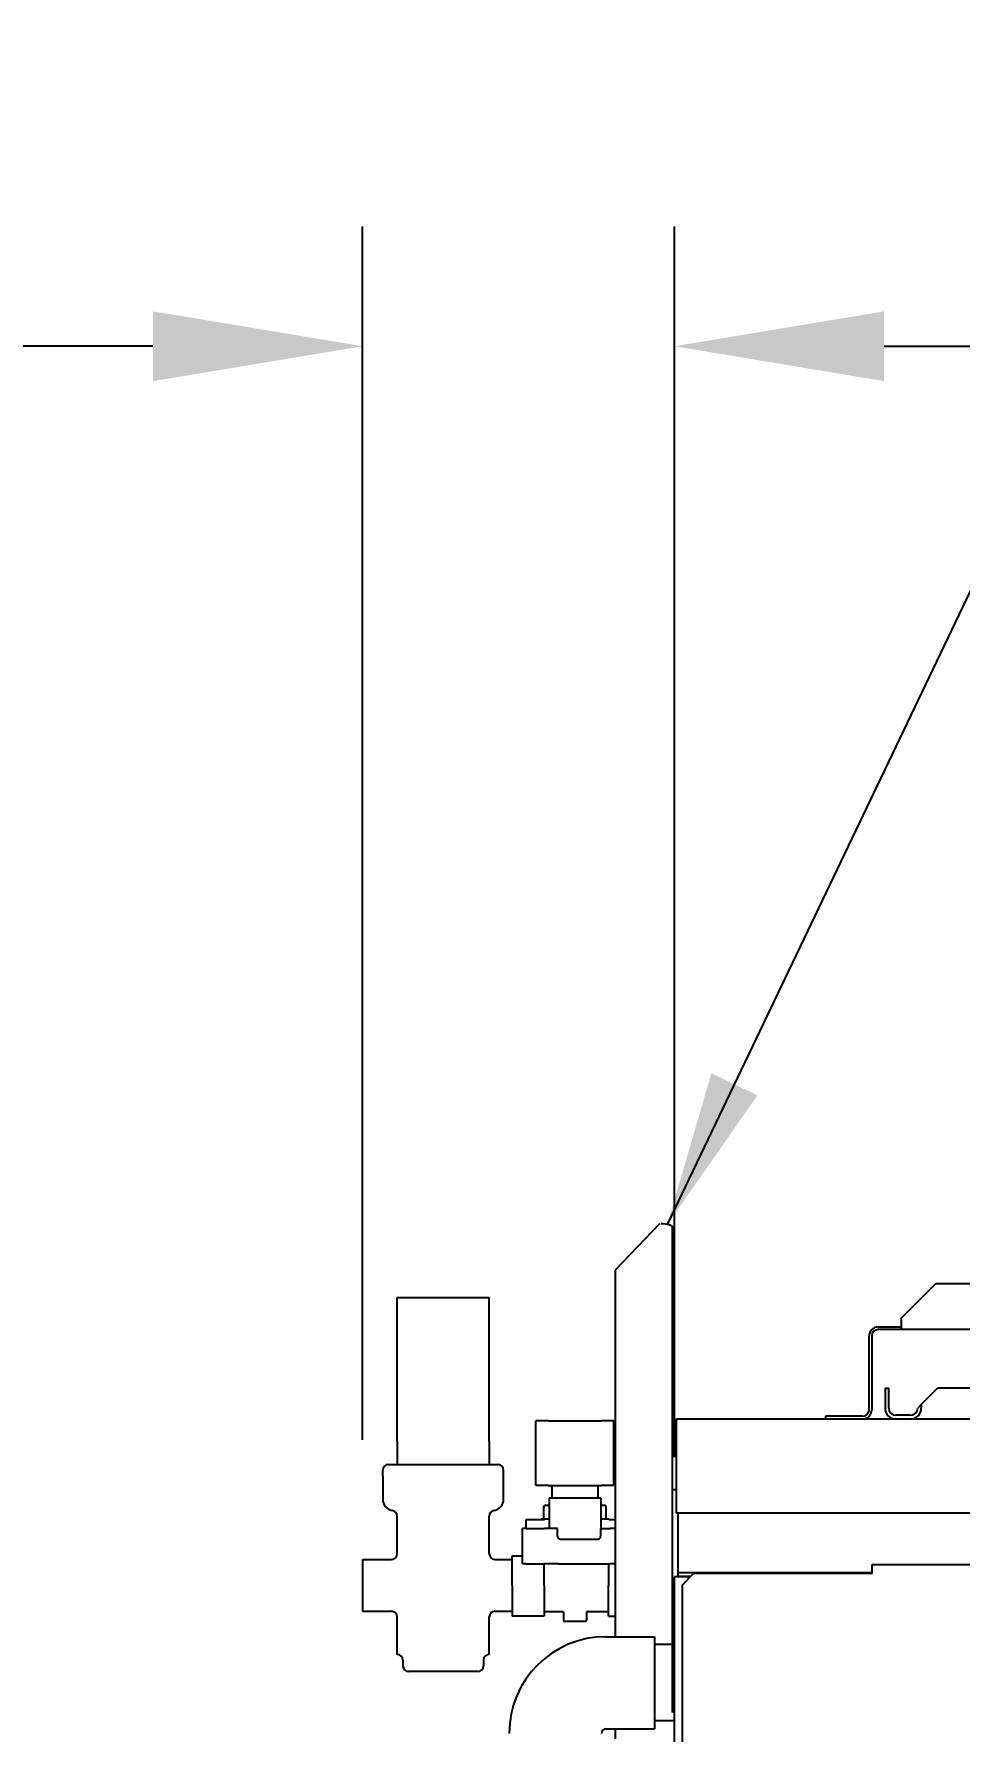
# Model space of a CAD drawing. Header units: millimetres. Extents: x 16200 to 32328, y 19251 to 29476.
# Drawn here: x 16511.49 to 16531.57, y 19589.76 to 19626.63 of the extents above; entities that cross this region are included whole.
import ezdxf

# ---------------------------------------------------------------- set-up
doc = ezdxf.new("R2010")
doc.units = ezdxf.units.MM
doc.header["$LTSCALE"] = 5
for name, color, linetype in [('RECIRCULATION-CONTROL', 3, 'Continuous'), ('UNIT', 6, 'Continuous'), ('WS-NO-CONTROL', 3, 'Continuous')]:
    doc.layers.add(name, color=color, linetype=linetype)
doc.styles.add('SUBMITTAL', font='romans.shx', dxfattribs={"width": 0.75})
doc.dimstyles.new('SUBMITTAL', dxfattribs={"dimtxt": 0.09375, "dimasz": 0.09375, "dimexe": 0.03125, "dimexo": 0.0625, "dimgap": 0.0625, "dimtad": 0, "dimdec": 4, "dimzin": 4, "dimdsep": 46, "dimlunit": 4, "dimtxsty": 'SUBMITTAL', "dimcen": 0.09375, "dimclre": 6, "dimadec": 0, "dimazin": 0, "dimtfac": 1, "dimtdec": 0, "dimtofl": 0, "dimtmove": 0, "dimatfit": 3, "dimfxl": 0, "dimfrac": 2, "dimtolj": 1, "dimtzin": 4, "dimarcsym": 0})

# ---------------------------------------------------------------- blocks, each defined once
blk = doc.blocks.new('*D114')
at = {"layer": 'WS-NO-CONTROL', "color": 6, "lineweight": -2}
for p, q in [((16518.623, 19596.089), (16518.623, 19622.446)), ((16525.393, 19595.712), (16525.393, 19622.446))]:
    blk.add_line(p, q, dxfattribs=at)
at = {"layer": 'WS-NO-CONTROL', "color": 3, "lineweight": -2}
for p, q in [((16514.073, 19619.846), (16509.523, 19619.846)), ((16529.943, 19619.846), (16534.493, 19619.846))]:
    blk.add_line(p, q, dxfattribs=at)
at = {"layer": 'WS-NO-CONTROL', "color": 3}
for points in [[(16514.073, 19620.604), (16514.073, 19619.088), (16518.623, 19619.846)], [(16529.943, 19620.604), (16529.943, 19619.088), (16525.393, 19619.846)]]:
    blk.add_solid(points, dxfattribs=at)
at = {"layer": 'WS-NO-CONTROL', "color": 3, "insert": (16498.473, 19619.846), "char_height": 4.55, "attachment_point": 5, "style": 'SUBMITTAL'}
blk.add_mtext('\\A1;6 3/4"', dxfattribs=at)

msp = doc.modelspace()

# ---------------------------------------------------------------- linework, layer by layer
at = {"layer": 'RECIRCULATION-CONTROL'}
for p, q in [((16525.3927, 19591.6414), (16524.9627, 19591.6414)), ((16525.3927, 19589.9814), (16524.9627, 19589.9814))]:
    msp.add_line(p, q, dxfattribs=at)
for radius in [2.1, 0.1]:
    msp.add_arc((16523.9065, 19589.7114), radius, 90, 180, dxfattribs=at)
at = {"layer": 'UNIT'}
for p, q in [((16525.0651, 19600.782), (16524.1033, 19599.7711)), ((16525.3533, 19590.1668), (16525.3533, 19600.6915)), ((16524.1033, 19599.7711), (16524.1033, 19589.59)), ((16530.3164, 19598.734), (16531.0664, 19599.484)), ((16531.0664, 19599.484), (16533.288, 19599.484)), ((16529.8164, 19598.542), (16530.3164, 19598.542)), ((16533, 19598.484), (16529.8164, 19598.484)), ((16530.3164, 19598.734), (16530.3164, 19598.484)), ((16529.6174, 19596.741), (16529.6174, 19598.343)), ((16529.6754, 19598.343), (16529.6754, 19596.741)), ((16529.9649, 19597.2113), (16530.0436, 19597.2113)), ((16529.9649, 19597.2113), (16529.9649, 19596.7782)), ((16530.0436, 19596.7782), (16530.0436, 19597.2113)), ((16530.7523, 19596.857), (16531.1066, 19597.2113)), ((16567.0121, 19597.2113), (16531.1066, 19597.2113)), ((16525.4344, 19596.542), (16619.9344, 19596.542)), ((16525.4344, 19594.4924), (16525.4344, 19596.542)), ((16529.4764, 19596.6), (16528.6754, 19596.6)), ((16528.6754, 19596.6), (16528.6754, 19596.542)), ((16530.5161, 19596.6207), (16530.2011, 19596.6207)), ((16530.7523, 19596.857), (16530.6735, 19596.7782)), ((16530.7523, 19596.857), (16530.7523, 19596.7782)), ((16525.4344, 19595.0009), (16525.3533, 19595.0009)), ((16619.9344, 19594.4924), (16525.4344, 19594.4924)), ((16525.4656, 19594.4924), (16525.4656, 19593.1244)), ((16529.6844, 19593.3829), (16615.6844, 19593.3829)), ((16529.6844, 19593.1839), (16529.6844, 19593.3829)), ((16525.3927, 19593.0239), (16525.3533, 19593.0239)), ((16525.3927, 19512.7577), (16525.3927, 19593.1124)), ((16525.7378, 19593.1124), (16525.3927, 19593.1124)), ((16529.6844, 19593.1954), (16525.4656, 19593.1954)), ((16525.4656, 19593.1244), (16525.7499, 19593.1244)), ((16525.4969, 19593.1124), (16525.4969, 19593.1244)), ((16525.5594, 19592.9339), (16525.8094, 19593.1839)), ((16525.5594, 19592.9339), (16525.5594, 19584.4836)), ((16529.6844, 19593.1839), (16525.8094, 19593.1839)), ((16529.4656, 19593.1954), (16529.4656, 19593.1839))]:
    msp.add_line(p, q, dxfattribs=at)
for centre, radius, start, end in [((16529.8164, 19598.343), 0.199, 90, 180), ((16529.8164, 19598.343), 0.141, 90, 180), ((16529.4764, 19596.741), 0.141, 270, 0), ((16529.4764, 19596.741), 0.199, 270, 0), ((16530.2011, 19596.7782), 0.2362, 180, 270), ((16530.2011, 19596.7782), 0.1575, 180, 270), ((16530.5161, 19596.7782), 0.1575, 270, 0), ((16530.5161, 19596.7782), 0.2362, 270, 0)]:
    msp.add_arc(centre, radius, start, end, dxfattribs=at)
msp.add_ellipse((16525.0943, 19600.6915), major_axis=(0.259, 0), ratio=0.3493898, start_param=0, end_param=1.5707963, dxfattribs=at)
at = {"layer": 'WS-NO-CONTROL'}
for p, q in [((16519.3727, 19596.052), (16519.3727, 19599.177)), ((16519.3727, 19599.177), (16521.3727, 19599.177)), ((16521.3727, 19596.052), (16521.3727, 19599.177)), ((16522.387, 19595.099), (16522.387, 19596.503)), ((16522.6592, 19596.503), (16522.387, 19596.503)), ((16522.6592, 19596.503), (16523.8062, 19596.503)), ((16524.077, 19596.503), (16523.8062, 19596.503)), ((16524.077, 19595.099), (16524.077, 19596.503)), ((16519.3727, 19596.052), (16519.3727, 19595.552)), ((16521.3727, 19596.052), (16521.3727, 19595.552)), ((16519.1852, 19595.552), (16521.5602, 19595.552)), ((16519.0602, 19595.302), (16519.0602, 19595.427)), ((16519.0602, 19595.302), (16519.0602, 19594.802)), ((16521.6852, 19595.302), (16521.6852, 19595.427)), ((16521.6852, 19594.802), (16521.6852, 19595.302)), ((16522.6592, 19595.099), (16522.387, 19595.099)), ((16522.6592, 19595.099), (16523.8062, 19595.099)), ((16524.077, 19595.099), (16523.8062, 19595.099)), ((16522.6702, 19594.823), (16522.6702, 19594.159)), ((16523.7952, 19594.823), (16522.6702, 19594.823)), ((16522.7327, 19595.0543), (16522.7327, 19594.8503)), ((16522.7327, 19594.8503), (16522.7327, 19594.823)), ((16523.7327, 19595.0543), (16523.7327, 19594.8503)), ((16523.7327, 19594.823), (16523.7327, 19594.8503)), ((16523.7952, 19594.823), (16523.7952, 19594.159)), ((16519.3727, 19593.6145), (16519.3727, 19594.4322)), ((16521.3727, 19593.6145), (16521.3727, 19594.4322)), ((16522.1711, 19594.159), (16522.1711, 19594.359)), ((16522.1711, 19594.359), (16522.3711, 19594.359)), ((16522.3711, 19594.359), (16522.5711, 19594.359)), ((16522.6702, 19594.362), (16522.5127, 19594.362)), ((16522.5577, 19594.362), (16522.5577, 19594.632)), ((16522.6702, 19594.662), (16522.5877, 19594.662)), ((16523.8777, 19594.662), (16523.7952, 19594.662)), ((16523.9527, 19594.362), (16523.7952, 19594.362)), ((16523.9077, 19594.362), (16523.9077, 19594.632)), ((16523.9658, 19594.359), (16524.0943, 19594.359)), ((16524.0943, 19594.359), (16524.1033, 19594.359)), ((16522.0911, 19593.713), (16522.0911, 19594.159)), ((16522.1731, 19594.159), (16522.0911, 19594.159)), ((16522.1731, 19594.159), (16522.5702, 19594.159)), ((16522.8554, 19594.159), (16522.5702, 19594.159)), ((16522.8554, 19593.993), (16522.8554, 19594.159)), ((16523.7915, 19593.993), (16523.7915, 19594.159)), ((16523.7915, 19594.159), (16523.9995, 19594.159)), ((16524.1033, 19594.159), (16523.9995, 19594.159)), ((16522.0911, 19593.395), (16522.0911, 19593.709)), ((16522.9116, 19593.933), (16523.7317, 19593.933)), ((16518.6227, 19593.4895), (16519.2477, 19593.4895)), ((16518.6227, 19593.4895), (16518.6227, 19592.3645)), ((16521.4977, 19593.4895), (16521.8727, 19593.4895)), ((16521.8727, 19592.927), (16521.8727, 19593.567)), ((16521.8727, 19593.567), (16522.0911, 19593.567)), ((16522.1731, 19593.395), (16522.0911, 19593.395)), ((16522.1731, 19593.395), (16522.5702, 19593.395)), ((16522.5627, 19592.927), (16522.5627, 19593.395)), ((16522.8712, 19593.395), (16522.5702, 19593.395)), ((16522.8712, 19593.395), (16523.3921, 19593.395)), ((16523.3921, 19593.395), (16523.4735, 19593.395)), ((16523.4735, 19593.395), (16523.5315, 19593.395)), ((16523.5315, 19593.395), (16523.6644, 19593.395)), ((16523.6644, 19593.395), (16523.9995, 19593.395)), ((16523.9627, 19593.395), (16523.9627, 19592.927)), ((16524.1033, 19593.395), (16523.9995, 19593.395)), ((16521.8727, 19592.927), (16521.8727, 19592.257)), ((16522.5627, 19592.927), (16522.5627, 19592.257)), ((16523.9627, 19592.257), (16523.9627, 19592.927)), ((16518.6227, 19592.3645), (16519.2477, 19592.3645)), ((16519.3727, 19591.427), (16519.3727, 19592.2395)), ((16521.3727, 19591.427), (16521.3727, 19592.2395)), ((16521.4977, 19592.3645), (16521.8727, 19592.3645)), ((16522.5627, 19592.257), (16521.8727, 19592.257)), ((16522.9827, 19592.349), (16522.5627, 19592.349)), ((16522.9827, 19592.349), (16522.9827, 19592.169)), ((16523.4527, 19592.139), (16523.0127, 19592.139)), ((16523.4827, 19592.349), (16523.4827, 19592.169)), ((16523.9627, 19592.349), (16523.4827, 19592.349)), ((16523.9627, 19592.257), (16524.1033, 19592.257)), ((16519.4977, 19591.302), (16519.4977, 19591.177)), ((16521.1227, 19591.052), (16519.6227, 19591.052)), ((16521.2477, 19591.302), (16521.2477, 19591.177))]:
    msp.add_line(p, q, dxfattribs=at)
for centre, radius, start, end in [((16519.1852, 19595.427), 0.125, 90, 180), ((16521.5602, 19595.427), 0.125, 0, 90), ((16519.3102, 19594.802), 0.25, 180, 260.40593), ((16521.4352, 19594.802), 0.25, 279.59407, 0), ((16519.2477, 19594.4322), 0.125, 0, 80.40593), ((16521.4977, 19594.4322), 0.125, 99.59407, 180), ((16522.5127, 19594.332), 0.03, 90, 115.84193), ((16522.5877, 19594.632), 0.03, 90, 180), ((16523.8777, 19594.632), 0.03, 0, 90), ((16523.9527, 19594.332), 0.03, 64.15807, 90), ((16519.2477, 19593.6145), 0.125, 270, 0), ((16521.4977, 19593.6145), 0.125, 180, 270), ((16519.2477, 19592.2395), 0.125, 0, 90), ((16521.4977, 19592.2395), 0.125, 90, 180), ((16523.0127, 19592.169), 0.03, 180, 270), ((16523.4527, 19592.169), 0.03, 270, 0), ((16519.3727, 19591.302), 0.125, 0, 90), ((16521.3727, 19591.302), 0.125, 90, 180), ((16519.6227, 19591.177), 0.125, 180, 270), ((16521.1227, 19591.177), 0.125, 270, 0)]:
    msp.add_arc(centre, radius, start, end, dxfattribs=at)
for points, weights in [([(16522.7327, 19595.0543), (16522.7327, 19595.099), (16522.7327, 19595.099)], [1.43522689987, 1.54624208668, 1.54624208693]), ([(16523.7327, 19595.099), (16523.7327, 19595.099), (16523.7327, 19595.0543)], [1.54623954297, 1.54623954276, 1.43522453856])]:
    msp.add_rational_spline(points, weights, degree=2, dxfattribs=at)
for points, knots in [([(16522.8554, 19593.993), (16522.8554, 19593.9883), (16522.856, 19593.9836), (16522.8581, 19593.9744), (16522.8597, 19593.9699), (16522.8643, 19593.9605), (16522.8675, 19593.9557), (16522.8712, 19593.9515)], [-0.97350881, -0.97350881, -0.97350881, -0.97350881, -0.9374083, -0.9374083, -0.90104212, -0.90104212, -0.85549365, -0.85549365, -0.85549365, -0.85549365]), ([(16523.7317, 19593.933), (16523.7387, 19593.933), (16523.7456, 19593.9342), (16523.7594, 19593.9392), (16523.7661, 19593.9433), (16523.7776, 19593.9537), (16523.7823, 19593.9601), (16523.7875, 19593.9711), (16523.789, 19593.9754), (16523.791, 19593.9841), (16523.7915, 19593.9885), (16523.7915, 19593.993)], [0.72125733, 0.72125733, 0.72125733, 0.72125733, 0.7743069, 0.7743069, 0.8337518, 0.8337518, 0.89324545, 0.89324545, 0.92728511, 0.92728511, 0.9613246, 0.9613246, 0.9613246, 0.9613246]), ([(16522.8712, 19593.9515), (16522.8714, 19593.9514), (16522.8715, 19593.9512), (16522.8765, 19593.9457), (16522.8834, 19593.9407), (16522.8962, 19593.9348), (16522.9046, 19593.933), (16522.9116, 19593.933)], [0.11079601, 0.11079601, 0.11079601, 0.11079601, 0.11230331, 0.11230331, 0.17150388, 0.17150388, 0.23314517, 0.23314517, 0.23314517, 0.23314517])]:
    msp.add_open_spline(points, degree=3, knots=knots, dxfattribs=at)

# ---------------------------------------------------------------- dimensions: what is measured, and where the dimension line sits
at = {"layer": 'WS-NO-CONTROL', "color": 3}
dim = msp.add_linear_dim(base=(16518.6227, 19619.846), p1=(16525.3927, 19593.1124), p2=(16518.6227, 19593.4895), dimstyle='SUBMITTAL', override={"dimscale": 65, "dimtxt": 0.07, "dimasz": 0.07, "dimexe": 0.04, "dimexo": 0.04, "dimgap": 0.03125, "dimdec": 3, "dimzin": 3, "dimclrd": 3, "dimclrt": 3, "dimtdec": 3, "dimtix": 1}, dxfattribs=at)
dim.commit()
dim.dimension.update_dxf_attribs({"geometry": '*D114', "text_midpoint": (16498.4727, 19619.846), "dimtype": 160})

# ---------------------------------------------------------------- leaders
at = {"layer": 'UNIT'}
msp.add_leader([(16525.2386, 19600.7667), (16531.9711, 19614.846), (16608.4416, 19614.846)], dimstyle='SUBMITTAL', override={"dimscale": 36, "dimarcsym": 1}, dxfattribs=at)

# ---------------------------------------------------------------- next in the draw order: wipeouts: each hides what was drawn before it
msp.add_wipeout([(16523.9065, 19589.8114), (16523.9065, 19591.8114), (16524.9627, 19591.8114), (16524.9627, 19589.8114)]).dxf.layer = 'RECIRCULATION-CONTROL'

# ---------------------------------------------------------------- next in the draw order: linework, layer by layer
at = {"layer": 'RECIRCULATION-CONTROL'}
for p, q in [((16523.9065, 19591.8114), (16524.9627, 19591.8114)), ((16524.9627, 19591.8114), (16524.9627, 19589.8114)), ((16523.9065, 19589.8114), (16524.9627, 19589.8114))]:
    msp.add_line(p, q, dxfattribs=at)

doc.saveas('drawing.dxf')
